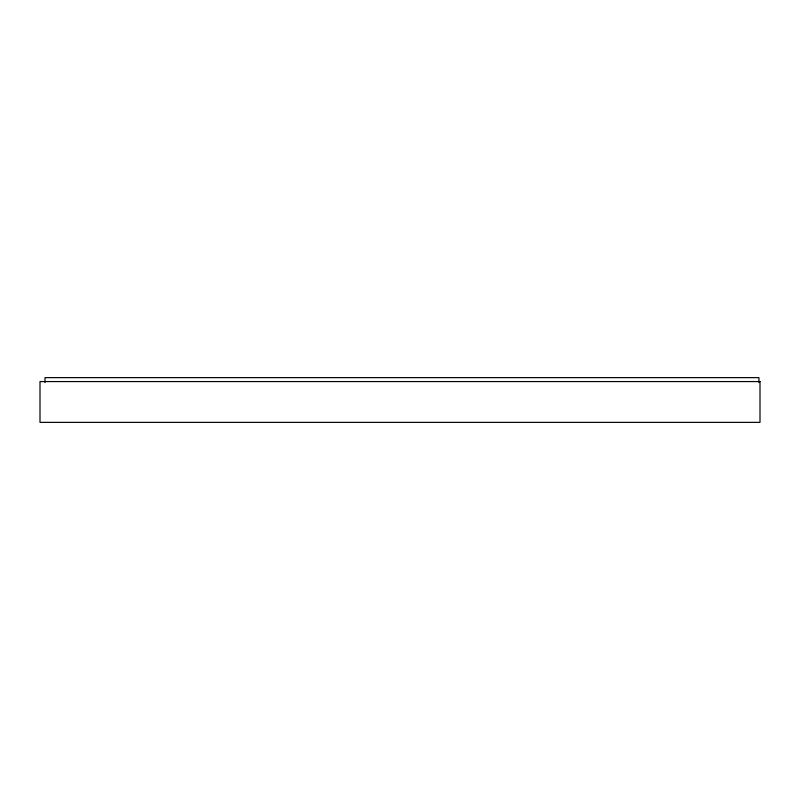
<?xml version="1.0" encoding="UTF-8"?>
<svg xmlns="http://www.w3.org/2000/svg" width="800" height="800" viewBox="0 0 800 800"><rect width="100%" height="100%" fill="white"/><g stroke="black" fill="none" stroke-linecap="round" stroke-linejoin="round"><path stroke-width="1.2" d="M758.94 382.58L758.94 377.63L45 377.63L45 382.58M760 381.57L40 381.57L40 422.37L760 422.37L760 381.57"/></g></svg>
